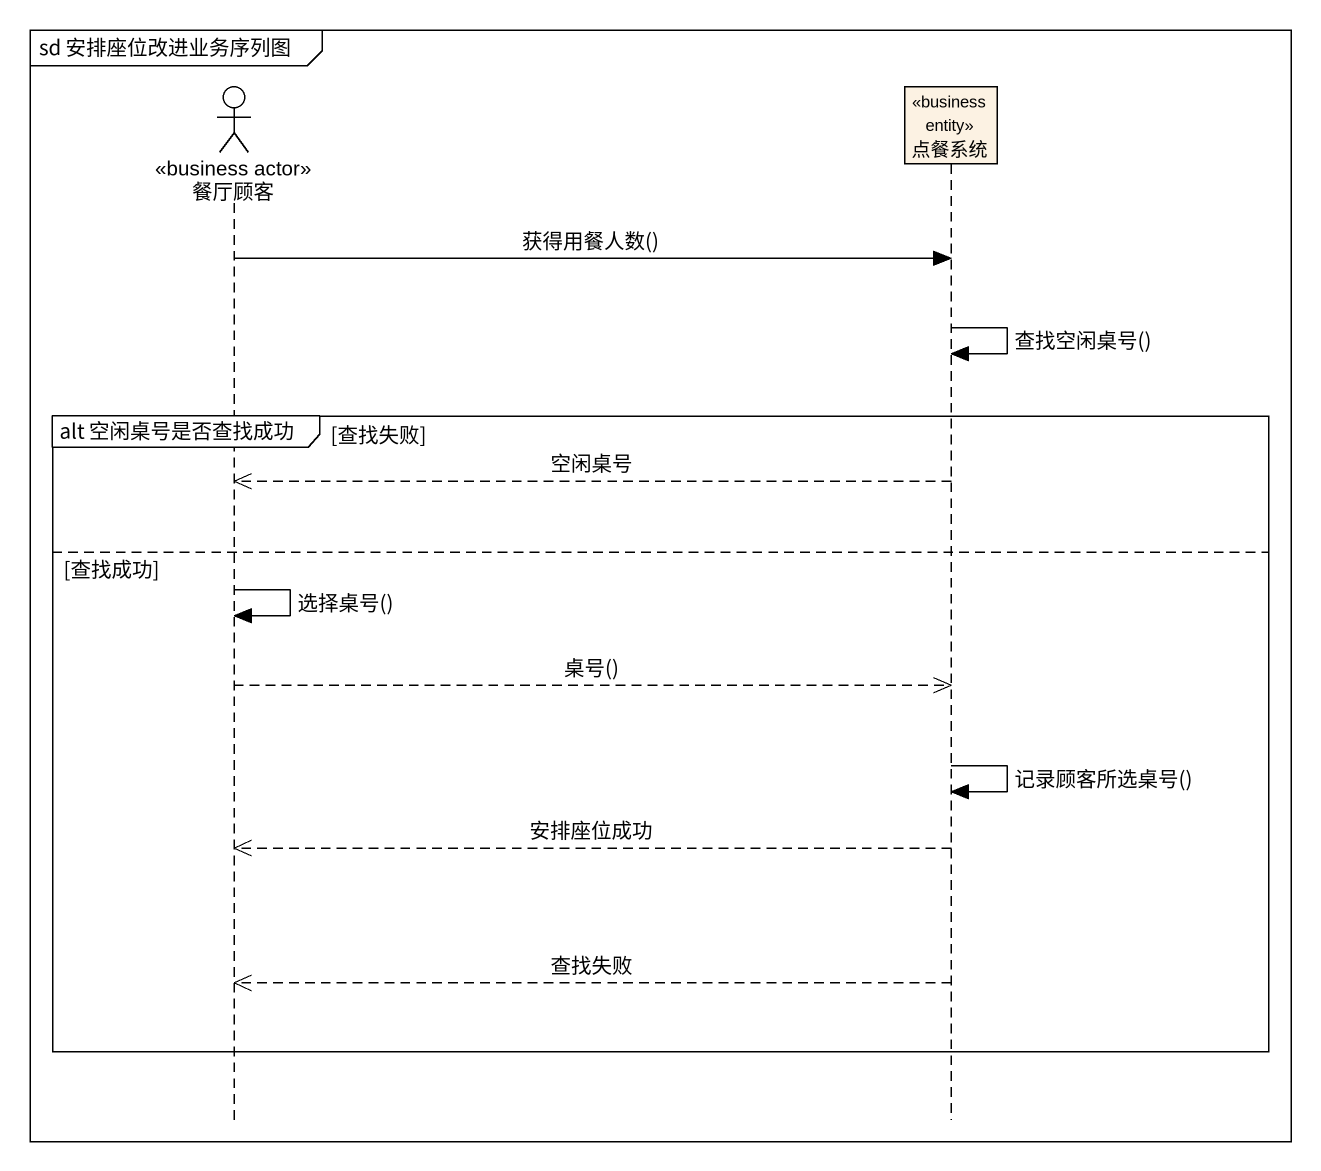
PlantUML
@startuml
mainframe sd 安排座位改进业务序列图
hide footbox
actor 餐厅顾客 <<business actor>>
participant 点餐系统 <<business entity>>

餐厅顾客 -> 点餐系统 : 获得用餐人数()
点餐系统 -> 点餐系统 : 查找空闲桌号()
group alt 空闲桌号是否查找成功 [查找失败]
  点餐系统 -->> 餐厅顾客 : 空闲桌号
else 查找成功
  餐厅顾客 -> 餐厅顾客 : 选择桌号()
  餐厅顾客 -->> 点餐系统 : 桌号()
  点餐系统 -> 点餐系统 : 记录顾客所选桌号()
  点餐系统 -->> 餐厅顾客 : 安排座位成功
  点餐系统 -->> 餐厅顾客 : 查找失败
end
@enduml
